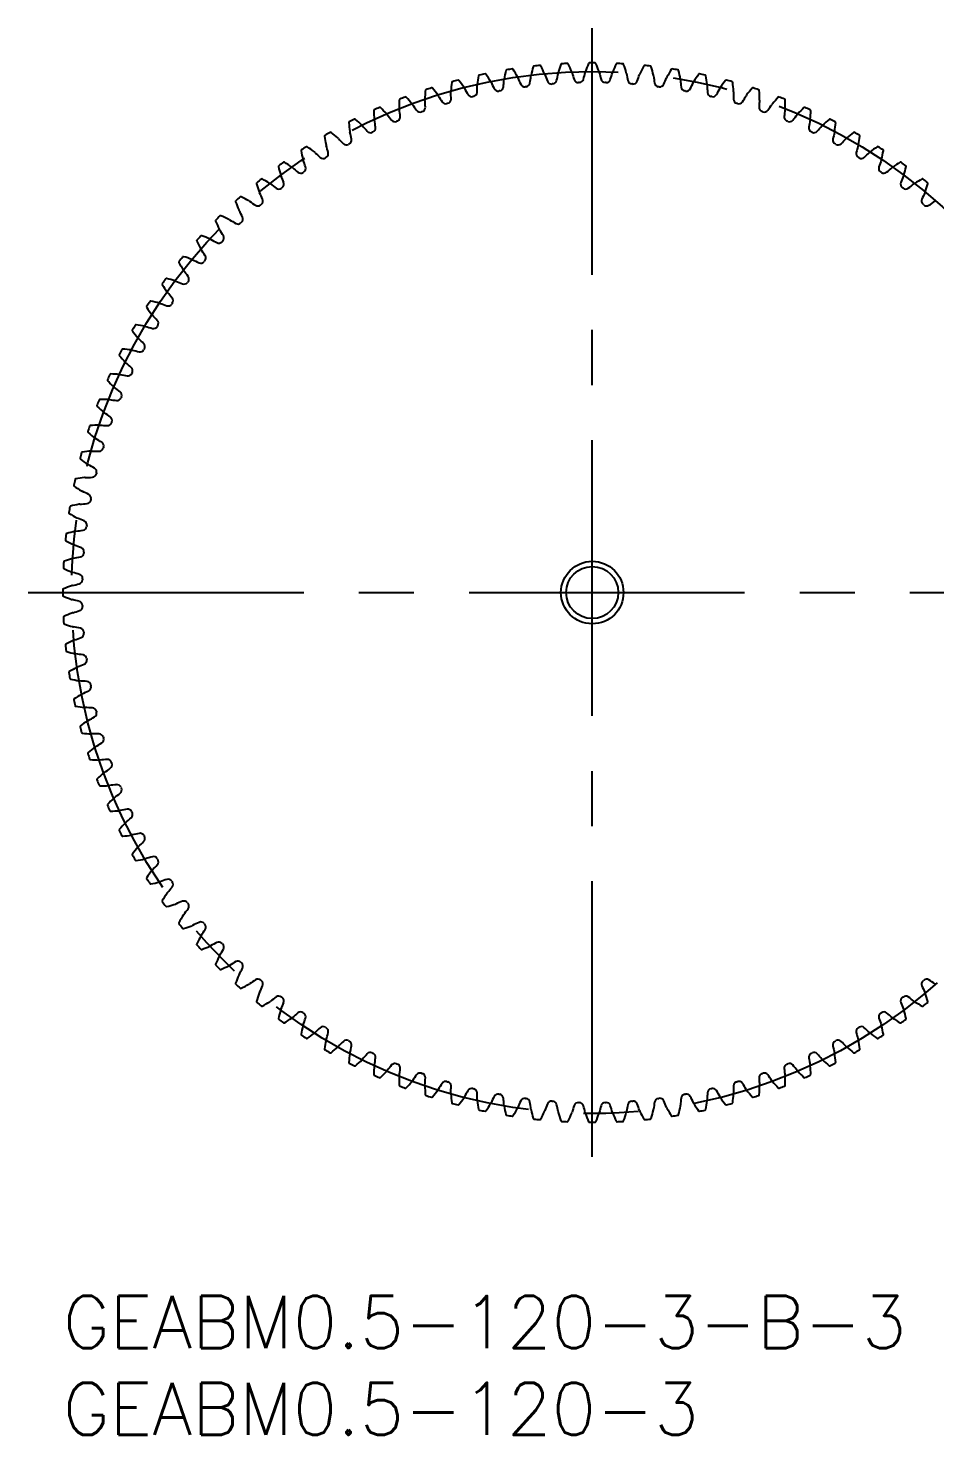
# Model space of a CAD drawing. Extents: x -2 to 91, y -8 to 73.
# Drawn here: x -2 to 50.2, y -8 to 73 of the extents above; entities that cross this region are included whole.
import ezdxf

# ---------------------------------------------------------------- set-up
doc = ezdxf.new("R2010")
doc.units = 0
doc.header["$LTSCALE"] = 0.5
doc.linetypes.add('CENTER', pattern=[50.8, 31.75, -6.35, 6.35, -6.35])
for name, color, linetype in [('MSM_CENTER', 1, 'CENTER'), ('MSM_CONTINUOUS', 7, 'CONTINUOUS'), ('MSM_PART_NUMBER', 7, 'CONTINUOUS')]:
    doc.layers.add(name, color=color, linetype=linetype)
doc.styles.get("Standard").update_dxf_attribs({"font": 'txt.shx', "height": 2, "bigfont": 'bigfont.shx'})

# ---------------------------------------------------------------- blocks, each defined once
blk = doc.blocks.new('*U3')
at = {"layer": 'MSM_PART_NUMBER'}
blk.add_text('GEABM0.5-120-3', height=3, dxfattribs=at).set_placement((0, -8))
blk = doc.blocks.new('*U4')
at = {"layer": 'MSM_PART_NUMBER'}
blk.add_text('GEABM0.5-120-3-B-3', height=3, dxfattribs=at).set_placement((0, -3))

msp = doc.modelspace()

# ---------------------------------------------------------------- linework, layer by layer
at = {"layer": 'MSM_CENTER'}
for p, q in [((30.5, 8), (30.5, 73)), ((-2, 40.5), (63, 40.5))]:
    msp.add_line(p, q, dxfattribs=at)
msp.add_circle((30.5, 40.5), 30, dxfattribs=at)
at = {"layer": 'MSM_CONTINUOUS'}
for radius in [1.8, 1.5]:
    msp.add_circle((30.5, 40.5), radius, dxfattribs=at)
for centre, radius, start, end in [((35.26, 68.287), 10, 166.86532, 169.75), ((25.57, 70.548), 0.05, 99.31704, 166.86532), ((30.5, 40.5), 30.5, 98.68296, 99.31704), ((25.903, 70.601), 0.05, 31.13468, 98.68295), ((17.386, 65.456), 10, 28.25, 31.13468), ((36.708, 68), 10, 163.86532, 166.75), ((27.15, 70.765), 0.05, 96.31704, 163.86532), ((30.5, 40.5), 30.5, 95.68296, 96.31704), ((27.485, 70.8), 0.05, 28.13468, 95.68297), ((18.71, 66.108), 10, 25.25, 28.13468), ((38.138, 67.637), 10, 160.86532, 163.75), ((28.738, 70.899), 0.05, 93.31704, 160.86532), ((30.5, 40.5), 30.5, 92.68296, 93.31704), ((29.075, 70.917), 0.05, 25.13468, 92.68297), ((20.067, 66.69), 10, 22.25, 25.13468), ((28.937, 70.319), 0.416, 15.65589, 22.25036), ((30.5, 70.36), 0.416, 160.74964, 167.34411), ((39.548, 67.201), 10, 157.86532, 160.75), ((30.332, 70.95), 0.05, 90.31704, 157.86532), ((30.5, 40.5), 30.5, 89.68296, 90.31704), ((30.668, 70.95), 0.05, 22.13468, 89.68297), ((21.452, 67.201), 10, 19.25, 22.13468), ((30.5, 70.36), 0.416, 12.65589, 19.25036), ((32.063, 70.319), 0.416, 157.74964, 164.34411), ((40.933, 66.69), 10, 154.86532, 157.75), ((31.925, 70.917), 0.05, 87.31704, 154.86532), ((30.5, 40.5), 30.5, 86.68296, 87.31704), ((32.262, 70.899), 0.05, 19.13468, 86.68296), ((22.862, 67.637), 10, 16.25, 19.13468), ((42.29, 66.108), 10, 151.86532, 154.75), ((33.515, 70.8), 0.05, 84.31704, 151.86532), ((30.5, 40.5), 30.5, 83.68296, 84.31704), ((33.85, 70.765), 0.05, 16.13468, 83.68296), ((24.292, 68), 10, 13.25, 16.13468), ((43.614, 65.456), 10, 148.86532, 151.75), ((35.097, 70.601), 0.05, 81.31704, 148.86532), ((30.5, 40.5), 30.5, 80.68296, 81.31704), ((35.43, 70.548), 0.05, 13.13468, 80.68296), ((25.74, 68.287), 10, 10.25, 13.13468), ((32.329, 68.633), 10, 172.86532, 175.75), ((22.456, 69.868), 0.05, 105.31704, 172.86532), ((30.5, 40.5), 30.5, 104.68296, 105.31704), ((22.782, 69.956), 0.05, 37.13468, 104.68295), ((14.85, 63.949), 10, 34.25, 37.13468), ((14.646, 69.818), 9.231, 356.77661, 359.34446), ((24.292, 69.708), 0.416, 172.74964, 179.34411), ((33.799, 68.498), 10, 169.86532, 172.75), ((24.004, 70.249), 0.05, 102.31704, 169.86532), ((30.5, 40.5), 30.5, 101.68296, 102.31704), ((24.334, 70.319), 0.05, 34.13468, 101.68295), ((16.098, 64.736), 10, 31.25, 34.13468), ((24.292, 69.708), 0.416, 24.65589, 31.25036), ((33.059, 73.732), 9.231, 204.65554, 207.22339), ((16.202, 70.608), 9.231, 353.77661, 356.34446), ((25.829, 69.993), 0.416, 169.74964, 176.34411), ((25.829, 69.993), 0.416, 21.65589, 28.25036), ((34.795, 73.553), 9.231, 201.65554, 204.22339), ((26.605, 69.868), 0.25, 204.22339, 277.55567), ((26.662, 69.875), 0.25, 277.44433, 350.77661), ((17.797, 71.315), 9.231, 350.77661, 353.34446), ((27.379, 70.197), 0.416, 166.74964, 173.34411), ((27.379, 70.197), 0.416, 18.65589, 25.25036), ((36.519, 73.282), 9.231, 198.65554, 201.22339), ((28.147, 70.031), 0.25, 201.2234, 274.55567), ((30.5, 40.5), 29.375, 94.44433, 94.55567), ((28.204, 70.036), 0.25, 274.44433, 347.77661), ((19.427, 71.937), 9.231, 347.77661, 350.34446), ((28.937, 70.319), 0.416, 163.74964, 170.34411), ((38.226, 72.923), 9.231, 195.65554, 198.22339), ((29.696, 70.114), 0.25, 198.2234, 271.55567), ((30.5, 40.5), 29.375, 91.44433, 91.55567), ((29.753, 70.116), 0.25, 271.44433, 344.77661), ((21.088, 72.474), 9.231, 344.77661, 347.34446), ((39.912, 72.474), 9.231, 192.65554, 195.22339), ((31.247, 70.116), 0.25, 195.22339, 268.55567), ((30.5, 40.5), 29.375, 88.44433, 88.55567), ((31.304, 70.114), 0.25, 268.44428, 341.77661), ((22.774, 72.923), 9.231, 341.77661, 344.34446), ((32.063, 70.319), 0.416, 9.65589, 16.25036), ((41.573, 71.937), 9.231, 189.65554, 192.22339), ((32.796, 70.036), 0.25, 192.22339, 265.55567), ((30.5, 40.5), 29.375, 85.44433, 85.55567), ((32.853, 70.031), 0.25, 265.44428, 338.77661), ((24.481, 73.282), 9.231, 338.77661, 341.34446), ((33.621, 70.197), 0.416, 154.74964, 161.34411), ((33.621, 70.197), 0.416, 6.65589, 13.25036), ((43.203, 71.315), 9.231, 186.65554, 189.22339), ((34.338, 69.875), 0.25, 189.22339, 262.55567), ((34.395, 69.868), 0.25, 262.44428, 335.77661), ((26.205, 73.553), 9.231, 335.77661, 338.34446), ((35.171, 69.993), 0.416, 151.74964, 158.34411), ((35.171, 69.993), 0.416, 3.65589, 10.25036), ((44.798, 70.608), 9.231, 183.65554, 186.22339), ((27.941, 73.732), 9.231, 332.77661, 335.34446), ((36.708, 69.708), 0.416, 148.74964, 155.34411), ((44.902, 64.736), 10, 145.86532, 148.75), ((36.666, 70.319), 0.05, 78.31758, 145.86532), ((30.5, 40.5), 30.5, 77.68296, 78.31704), ((36.996, 70.249), 0.05, 10.13468, 77.68296), ((27.201, 68.498), 10, 7.25, 10.13468), ((36.708, 69.708), 0.416, 0.65589, 7.25036), ((46.354, 69.818), 9.231, 180.65554, 183.22339), ((46.15, 63.949), 10, 142.86532, 145.75), ((38.218, 69.956), 0.05, 75.31758, 142.86532), ((30.5, 40.5), 30.5, 74.68296, 75.31704), ((38.544, 69.868), 0.05, 7.13468, 74.68296), ((28.671, 68.633), 10, 4.25, 7.13468), ((29.379, 68.67), 10, 178.86532, 181.75), ((19.431, 68.867), 0.05, 111.31704, 178.86532), ((30.5, 40.5), 30.5, 110.68296, 111.31704), ((19.745, 68.987), 0.05, 43.13468, 110.68296), ((12.484, 62.185), 10, 40.25, 43.13468), ((30.854, 68.69), 10, 175.86532, 178.75), ((21.273, 68.899), 0.416, 178.74964, 185.34411), ((11.668, 68), 9.231, 2.77661, 5.34446), ((20.93, 69.407), 0.05, 108.31758, 175.86532), ((30.5, 40.5), 30.5, 107.68296, 108.31704), ((21.251, 69.511), 0.05, 40.13468, 107.68297), ((13.644, 63.098), 10, 37.25, 40.13468), ((21.273, 68.899), 0.416, 30.65589, 37.25036), ((29.571, 73.817), 9.231, 210.65554, 213.22339), ((22.114, 68.913), 0.25, 286.44433, 359.77661), ((22.772, 69.343), 0.416, 175.74964, 182.34411), ((13.133, 68.948), 9.231, 359.77661, 2.34446), ((22.772, 69.343), 0.416, 27.65589, 34.25036), ((31.316, 73.82), 9.231, 207.65554, 210.22339), ((23.556, 69.3), 0.25, 210.22339, 283.55567), ((30.5, 40.5), 29.375, 103.44433, 103.55567), ((23.612, 69.313), 0.25, 283.44433, 356.77661), ((25.073, 69.624), 0.25, 207.22339, 280.55567), ((30.5, 40.5), 29.375, 100.44433, 100.55567), ((25.13, 69.634), 0.25, 280.44433, 353.77661), ((30.5, 40.5), 29.375, 97.44433, 97.55567), ((30.5, 40.5), 29.375, 82.44433, 82.55567), ((35.87, 69.634), 0.25, 186.22339, 259.55567), ((30.5, 40.5), 29.375, 79.44433, 79.55567), ((35.927, 69.624), 0.25, 259.44428, 332.77661), ((37.388, 69.313), 0.25, 183.22339, 256.55556), ((30.5, 40.5), 29.375, 76.44433, 76.55567), ((37.444, 69.3), 0.25, 256.44428, 329.77661), ((29.684, 73.82), 9.231, 329.77661, 332.34446), ((38.228, 69.343), 0.416, 145.74964, 152.34411), ((47.867, 68.948), 9.231, 177.65554, 180.22339), ((38.886, 68.913), 0.25, 180.22339, 253.55556), ((38.228, 69.343), 0.416, 357.65589, 4.25036), ((31.429, 73.817), 9.231, 326.77661, 329.34446), ((39.727, 68.899), 0.416, 142.74964, 149.34411), ((47.356, 63.098), 10, 139.86532, 142.75), ((39.749, 69.511), 0.05, 72.31758, 139.86532), ((30.5, 40.5), 30.5, 71.68296, 72.31704), ((40.07, 69.407), 0.05, 4.13468, 71.68296), ((49.332, 68), 9.231, 174.65554, 177.22339), ((30.146, 68.69), 10, 1.25, 4.13468), ((39.727, 68.899), 0.416, 354.65589, 1.25036), ((48.516, 62.185), 10, 136.86532, 139.75), ((41.255, 68.987), 0.05, 69.31758, 136.86532), ((30.5, 40.5), 30.5, 68.68296, 69.31704), ((41.569, 68.867), 0.05, 1.13468, 68.68296), ((31.621, 68.67), 10, 358.25, 1.13468), ((17.961, 68.249), 0.05, 114.31704, 181.86532), ((27.906, 68.572), 10, 181.86532, 184.75), ((30.5, 40.5), 30.5, 113.68296, 114.31704), ((18.269, 68.386), 0.05, 46.13468, 113.68296), ((11.374, 61.212), 10, 43.25, 46.13468), ((18.355, 67.779), 0.416, 36.65589, 43.25036), ((19.799, 68.377), 0.416, 181.74964, 188.34411), ((10.254, 66.977), 9.231, 5.77661, 8.34446), ((19.799, 68.377), 0.416, 33.65589, 40.25036), ((27.829, 73.723), 9.231, 213.65554, 216.22339), ((20.584, 68.416), 0.25, 216.22339, 289.55567), ((30.5, 40.5), 29.375, 109.44433, 109.55567), ((20.638, 68.435), 0.25, 289.44433, 2.77661), ((22.058, 68.897), 0.25, 213.22339, 286.55567), ((30.5, 40.5), 29.375, 106.44433, 106.55567), ((30.5, 40.5), 29.375, 73.44433, 73.55567), ((38.942, 68.897), 0.25, 253.44428, 326.77661), ((40.362, 68.435), 0.25, 177.22339, 250.55567), ((30.5, 40.5), 29.375, 70.44433, 70.55567), ((40.416, 68.416), 0.25, 250.44428, 323.77661), ((33.171, 73.723), 9.231, 323.77661, 326.34446), ((41.201, 68.377), 0.416, 139.74964, 146.34411), ((50.746, 66.977), 9.231, 171.65554, 174.22339), ((41.201, 68.377), 0.416, 351.65589, 358.25036), ((42.645, 67.779), 0.416, 136.74964, 143.34411), ((49.626, 61.212), 10, 133.86532, 136.75), ((42.731, 68.386), 0.05, 66.31758, 133.86532), ((30.5, 40.5), 30.5, 65.68296, 66.31704), ((43.039, 68.249), 0.05, 358.13468, 65.68296), ((33.094, 68.572), 10, 355.25, 358.13468), ((16.526, 67.554), 0.05, 117.31704, 184.86532), ((26.44, 68.398), 10, 184.86532, 187.75), ((30.5, 40.5), 30.5, 116.68296, 117.31704), ((16.826, 67.707), 0.05, 49.13468, 116.68296), ((10.316, 60.183), 10, 46.25, 49.13468), ((16.944, 67.106), 0.416, 39.65589, 46.25036), ((24.371, 73.262), 9.231, 219.65554, 222.22339), ((17.772, 67.251), 0.25, 295.44433, 8.77661), ((18.355, 67.779), 0.416, 184.74964, 191.34411), ((8.896, 65.881), 9.231, 8.77661, 11.34446), ((26.094, 73.538), 9.231, 216.65554, 219.22339), ((19.136, 67.859), 0.25, 219.22339, 292.55567), ((30.5, 40.5), 29.375, 112.44433, 112.55567), ((19.19, 67.881), 0.25, 292.44433, 5.77661), ((41.81, 67.881), 0.25, 174.22339, 247.55567), ((30.5, 40.5), 29.375, 67.44433, 67.55567), ((41.864, 67.859), 0.25, 247.44428, 320.77661), ((34.906, 73.538), 9.231, 320.77661, 323.34446), ((43.228, 67.251), 0.25, 171.22339, 244.55567), ((52.104, 65.881), 9.231, 168.65554, 171.22339), ((42.645, 67.779), 0.416, 348.65589, 355.25036), ((36.629, 73.262), 9.231, 317.77661, 320.34446), ((44.056, 67.106), 0.416, 133.74964, 140.34411), ((50.684, 60.183), 10, 130.86532, 133.75), ((44.174, 67.707), 0.05, 63.31758, 130.86532), ((30.5, 40.5), 30.5, 62.68296, 63.31704), ((34.56, 68.398), 10, 352.25, 355.13468), ((44.474, 67.554), 0.05, 355.13468, 62.68296), ((15.129, 66.786), 0.05, 120.31704, 187.86532), ((24.986, 68.147), 10, 187.86532, 190.75), ((30.5, 40.5), 30.5, 119.68296, 120.31704), ((15.421, 66.954), 0.05, 52.13468, 119.68296), ((9.314, 59.099), 10, 49.25, 52.13468), ((15.57, 66.36), 0.416, 42.65589, 49.25036), ((22.664, 72.896), 9.231, 222.65554, 225.22339), ((16.389, 66.549), 0.25, 298.44433, 11.77661), ((16.944, 67.106), 0.416, 187.74964, 194.34411), ((7.598, 64.716), 9.231, 11.77661, 14.34446), ((17.72, 67.227), 0.25, 222.22339, 295.55567), ((30.5, 40.5), 29.375, 115.44433, 115.55567), ((30.5, 40.5), 29.375, 64.44433, 64.55567), ((43.28, 67.227), 0.25, 244.44428, 317.77661), ((44.611, 66.549), 0.25, 168.22339, 241.55556), ((53.402, 64.716), 9.231, 165.65554, 168.22339), ((44.056, 67.106), 0.416, 345.65589, 352.25036), ((38.336, 72.896), 9.231, 314.77661, 317.34446), ((45.43, 66.36), 0.416, 130.74964, 137.34411), ((51.686, 59.099), 10, 127.86532, 130.75), ((45.579, 66.954), 0.05, 60.31758, 127.86532), ((30.5, 40.5), 30.5, 59.68296, 60.31704), ((36.014, 68.147), 10, 349.25, 352.13468), ((45.871, 66.786), 0.05, 352.13468, 59.68296), ((13.775, 65.945), 0.05, 123.31758, 190.86532), ((23.546, 67.821), 10, 190.86532, 193.75), ((30.5, 40.5), 30.5, 122.68296, 123.31704), ((14.057, 66.129), 0.05, 55.13468, 122.68296), ((8.369, 57.965), 10, 52.25, 55.13468), ((14.237, 65.543), 0.416, 45.65589, 52.25036), ((20.98, 72.442), 9.231, 225.65554, 228.22339), ((15.57, 66.36), 0.416, 190.74964, 197.34411), ((6.362, 63.484), 9.231, 14.77661, 17.34446), ((15.046, 65.774), 0.25, 301.44433, 14.77661), ((16.339, 66.521), 0.25, 225.22339, 298.55567), ((30.5, 40.5), 29.375, 118.44433, 118.55567), ((30.5, 40.5), 29.375, 61.44433, 61.55567), ((44.661, 66.521), 0.25, 241.44428, 314.77661), ((45.954, 65.774), 0.25, 165.22339, 238.55556), ((54.638, 63.484), 9.231, 162.65554, 165.22339), ((45.43, 66.36), 0.416, 342.65589, 349.25036), ((40.02, 72.442), 9.231, 311.77661, 314.34446), ((46.763, 65.543), 0.416, 127.74964, 134.34411), ((52.631, 57.965), 10, 124.86532, 127.75), ((46.943, 66.129), 0.05, 57.31758, 124.86532), ((30.5, 40.5), 30.5, 56.68296, 57.31704), ((37.454, 67.821), 10, 346.25, 349.13468), ((47.225, 65.945), 0.05, 349.13468, 56.68296), ((12.466, 65.035), 0.05, 126.31758, 193.86532), ((22.126, 67.42), 10, 193.86532, 196.75), ((30.5, 40.5), 30.5, 125.68296, 126.31704), ((12.739, 65.233), 0.05, 58.13468, 125.68296), ((7.486, 56.783), 10, 55.25, 58.13468), ((12.949, 64.657), 0.416, 48.65589, 55.25036), ((19.321, 71.9), 9.231, 228.65554, 231.22339), ((14.237, 65.543), 0.416, 193.74964, 200.34411), ((5.192, 62.189), 9.231, 17.77661, 20.34446), ((13.744, 64.931), 0.25, 304.44433, 17.77661), ((14.996, 65.744), 0.25, 228.22339, 301.55567), ((30.5, 40.5), 29.375, 121.44433, 121.55567), ((30.5, 40.5), 29.375, 58.44433, 58.55567), ((46.004, 65.744), 0.25, 238.44428, 311.77661), ((47.256, 64.931), 0.25, 162.22339, 235.55567), ((55.808, 62.189), 9.231, 159.65554, 162.22339), ((46.763, 65.543), 0.416, 339.65589, 346.25036), ((41.679, 71.9), 9.231, 308.77661, 311.34446), ((48.051, 64.657), 0.416, 124.74964, 131.34411), ((53.514, 56.783), 10, 121.86532, 124.75), ((48.261, 65.233), 0.05, 54.31758, 121.86532), ((30.5, 40.5), 30.5, 53.68296, 54.31704), ((38.874, 67.42), 10, 343.25, 346.13468), ((48.534, 65.035), 0.05, 346.13468, 53.68296), ((11.207, 64.058), 0.05, 129.31704, 196.86532), ((20.729, 66.944), 10, 196.86532, 199.75), ((30.5, 40.5), 30.5, 128.68296, 129.31704), ((11.468, 64.27), 0.05, 61.13468, 128.68296), ((6.665, 55.556), 10, 58.25, 61.13468), ((11.708, 63.706), 0.416, 51.65589, 58.25036), ((17.693, 71.272), 9.231, 231.65554, 234.22339), ((12.949, 64.657), 0.416, 196.74964, 203.34411), ((4.092, 60.835), 9.231, 20.77661, 23.34446), ((12.488, 64.021), 0.25, 307.44433, 20.77661), ((13.697, 64.898), 0.25, 231.22339, 304.55567), ((30.5, 40.5), 29.375, 124.44433, 124.55567), ((30.5, 40.5), 29.375, 55.44433, 55.55567), ((47.303, 64.898), 0.25, 235.44428, 308.77661), ((48.512, 64.021), 0.25, 159.22339, 232.55556), ((56.908, 60.835), 9.231, 156.65554, 159.22339), ((48.051, 64.657), 0.416, 336.65589, 343.25036), ((43.307, 71.272), 9.231, 305.77661, 308.34446), ((49.292, 63.706), 0.416, 121.74964, 128.34411), ((54.335, 55.556), 10, 118.86532, 121.75), ((49.532, 64.27), 0.05, 51.31758, 118.86532), ((30.5, 40.5), 30.5, 50.68296, 51.31704), ((40.271, 66.944), 10, 340.25, 343.13468), ((49.793, 64.058), 0.05, 343.13468, 50.68296), ((30.5, 40.5), 30.5, 131.68296, 132.31704), ((10.25, 63.241), 0.05, 64.13468, 131.68296), ((5.91, 54.288), 10, 61.25, 64.13468), ((11.708, 63.706), 0.416, 199.74964, 206.34411), ((3.063, 59.425), 9.231, 23.77661, 26.34446), ((12.443, 63.986), 0.25, 234.22339, 307.55567), ((30.5, 40.5), 29.375, 127.44433, 127.55567), ((30.5, 40.5), 29.375, 52.44433, 52.55567), ((48.557, 63.986), 0.25, 232.44428, 305.77661), ((57.937, 59.425), 9.231, 153.65554, 156.22339), ((49.292, 63.706), 0.416, 333.65589, 340.25036), ((10, 63.016), 0.05, 132.31704, 199.86532), ((19.358, 66.397), 10, 199.86532, 202.75), ((10.52, 62.691), 0.416, 202.74964, 209.34411), ((2.111, 57.963), 9.231, 26.77661, 29.34446), ((10.52, 62.691), 0.416, 54.65589, 61.25036), ((16.1, 70.559), 9.231, 234.65554, 237.22339), ((11.238, 63.008), 0.25, 237.22339, 310.55567), ((30.5, 40.5), 29.375, 130.44433, 130.55567), ((11.282, 63.046), 0.25, 310.44433, 23.77661), ((49.718, 63.046), 0.25, 156.22339, 229.55567), ((30.5, 40.5), 29.375, 49.44433, 49.55567), ((49.762, 63.008), 0.25, 229.44428, 302.77661), ((44.9, 70.559), 9.231, 302.77661, 305.34446), ((8.85, 61.912), 0.05, 135.31649, 202.86532), ((18.018, 65.778), 10, 202.86532, 205.75), ((30.5, 40.5), 30.5, 134.68296, 135.31704), ((9.088, 62.15), 0.05, 67.13468, 134.68296), ((5.222, 52.982), 10, 64.25, 67.13468), ((9.386, 61.614), 0.416, 57.65589, 64.25036), ((14.547, 69.764), 9.231, 237.65554, 240.22339), ((10.087, 61.969), 0.25, 240.22339, 313.55567), ((30.5, 40.5), 29.375, 133.44433, 133.55567), ((10.128, 62.009), 0.25, 313.44433, 26.77661), ((7.759, 60.75), 0.05, 138.31649, 205.86532), ((30.5, 40.5), 30.5, 137.68296, 138.31704), ((7.984, 61), 0.05, 70.13468, 137.68296), ((4.603, 51.642), 10, 67.25, 70.13468), ((8.309, 60.48), 0.416, 60.65589, 67.25036), ((13.037, 68.889), 9.231, 240.65554, 243.22339), ((9.386, 61.614), 0.416, 205.74964, 212.34411), ((1.236, 56.453), 9.231, 29.77661, 32.34446), ((9.031, 60.913), 0.25, 316.44433, 29.77661), ((16.712, 65.09), 10, 205.86532, 208.75), ((8.309, 60.48), 0.416, 208.74964, 215.34411), ((0.441, 54.9), 9.231, 32.77661, 35.34446), ((8.991, 60.872), 0.25, 243.22339, 316.55567), ((30.5, 40.5), 29.375, 136.44433, 136.55567), ((6.73, 59.532), 0.05, 141.31704, 208.86532), ((15.444, 64.335), 10, 208.86532, 211.75), ((30.5, 40.5), 30.5, 140.68296, 141.31704), ((6.942, 59.793), 0.05, 73.13468, 140.68296), ((4.056, 50.271), 10, 70.25, 73.13468), ((7.294, 59.292), 0.416, 63.65589, 70.25036), ((11.575, 67.937), 9.231, 243.65554, 246.22339), ((7.954, 59.718), 0.25, 246.22339, 319.55567), ((30.5, 40.5), 29.375, 139.44433, 139.55567), ((7.992, 59.762), 0.25, 319.44433, 32.77661), ((30.5, 40.5), 30.5, 143.68296, 144.31704), ((5.965, 58.534), 0.05, 76.13468, 143.68296), ((3.58, 48.874), 10, 73.25, 76.13468), ((6.343, 58.051), 0.416, 66.65589, 73.25036), ((10.165, 66.908), 9.231, 246.65554, 249.22339), ((6.979, 58.512), 0.25, 249.22339, 322.55567), ((7.294, 59.292), 0.416, 211.74964, 218.34411), ((-0.272, 53.307), 9.231, 35.77661, 38.34446), ((30.5, 40.5), 29.375, 142.44433, 142.55567), ((7.014, 58.557), 0.25, 322.44433, 35.77661), ((5.767, 58.261), 0.05, 144.31704, 211.86532), ((14.217, 63.514), 10, 211.86532, 214.75), ((6.343, 58.051), 0.416, 214.74964, 221.34411), ((-0.9, 51.679), 9.231, 38.77661, 41.34446), ((4.871, 56.943), 0.05, 147.31758, 214.86532), ((30.5, 40.5), 30.5, 146.68296, 147.31704), ((13.035, 62.631), 10, 214.86532, 217.75), ((5.055, 57.225), 0.05, 79.13468, 146.68296), ((3.179, 47.454), 10, 76.25, 79.13468), ((5.457, 56.763), 0.416, 69.65589, 76.25036), ((8.811, 65.808), 9.231, 249.65554, 252.22339), ((6.069, 57.256), 0.25, 252.22339, 325.55567), ((30.5, 40.5), 29.375, 145.44433, 145.55567), ((6.102, 57.303), 0.25, 325.44433, 38.77661), ((30.5, 40.5), 30.5, 149.68296, 150.31704), ((4.214, 55.871), 0.05, 82.13468, 149.68296), ((2.853, 46.014), 10, 79.25, 82.13468), ((5.457, 56.763), 0.416, 217.74964, 224.34411), ((-1.442, 50.02), 9.231, 41.77661, 44.34446), ((5.256, 56.004), 0.25, 328.44433, 41.77661), ((4.046, 55.579), 0.05, 150.31758, 217.86532), ((11.901, 61.686), 10, 217.86532, 220.75), ((4.64, 55.43), 0.416, 220.74964, 227.34411), ((-1.896, 48.336), 9.231, 44.77661, 47.34446), ((4.64, 55.43), 0.416, 72.65589, 79.25036), ((7.516, 64.638), 9.231, 252.65554, 255.22339), ((5.226, 55.954), 0.25, 255.22339, 328.55567), ((30.5, 40.5), 29.375, 148.44433, 148.55567), ((30.5, 40.5), 30.5, 152.68296, 153.31704), ((3.446, 54.474), 0.05, 85.13468, 152.68296), ((2.602, 44.56), 10, 82.25, 85.13468), ((3.894, 54.056), 0.416, 75.65589, 82.25036), ((6.284, 63.402), 9.231, 255.65554, 258.22339), ((4.451, 54.611), 0.25, 258.22339, 331.55567), ((4.479, 54.661), 0.25, 331.44433, 44.77661), ((30.5, 40.5), 29.375, 151.44433, 151.55567), ((3.293, 54.174), 0.05, 153.31758, 220.86532), ((10.817, 60.684), 10, 220.86532, 223.75), ((3.894, 54.056), 0.416, 223.74964, 230.34411), ((-2.262, 46.629), 9.231, 47.77661, 50.34446), ((3.773, 53.28), 0.25, 334.44433, 47.77661), ((2.614, 52.731), 0.05, 156.31704, 223.86532), ((30.5, 40.5), 30.5, 155.68296, 156.31704), ((9.788, 59.626), 10, 223.86532, 226.75), ((2.751, 53.039), 0.05, 88.13468, 155.68296), ((2.428, 43.094), 10, 85.25, 88.13468), ((3.221, 52.645), 0.416, 78.65589, 85.25036), ((5.119, 62.104), 9.231, 258.65554, 261.22339), ((3.749, 53.228), 0.25, 261.22339, 334.55567), ((30.5, 40.5), 29.375, 154.44433, 154.55567), ((3.221, 52.645), 0.416, 226.74964, 233.34411), ((-2.538, 44.906), 9.231, 50.77661, 53.34446), ((3.141, 51.864), 0.25, 337.44433, 50.77661), ((2.013, 51.255), 0.05, 159.31758, 226.86532), ((30.5, 40.5), 30.5, 158.68296, 159.31704), ((8.815, 58.516), 10, 226.86532, 229.75), ((2.133, 51.569), 0.05, 91.13468, 158.68296), ((2.33, 41.621), 10, 88.25, 91.13468), ((2.623, 51.201), 0.416, 81.65589, 88.25036), ((4.023, 60.746), 9.231, 261.65554, 264.22339), ((3.119, 51.81), 0.25, 264.22339, 337.55567), ((30.5, 40.5), 29.375, 157.44433, 157.55567), ((2.623, 51.201), 0.416, 229.74964, 236.34411), ((-2.723, 43.171), 9.231, 53.77661, 56.34446), ((2.565, 50.362), 0.25, 267.22339, 340.55567), ((2.584, 50.416), 0.25, 340.44433, 53.77661), ((30.5, 40.5), 29.375, 160.44433, 160.55567), ((1.489, 49.749), 0.05, 162.31704, 229.86532), ((30.5, 40.5), 30.5, 161.68296, 162.31704), ((7.902, 57.356), 10, 229.86532, 232.75), ((1.593, 50.07), 0.05, 94.13468, 161.68296), ((2.31, 40.146), 10, 91.25, 94.13468), ((2.101, 49.727), 0.416, 84.65589, 91.25036), ((3, 59.332), 9.231, 264.65554, 267.22339), ((2.367, 38.671), 10, 94.25, 97.13468), ((1.657, 48.228), 0.416, 87.65589, 94.25036), ((2.052, 57.867), 9.231, 267.65554, 270.22339), ((2.101, 49.727), 0.416, 232.74964, 239.34411), ((-2.817, 41.429), 9.231, 56.77661, 59.34446), ((2.087, 48.886), 0.25, 270.22339, 343.55567), ((2.103, 48.942), 0.25, 343.44433, 56.77661), ((30.5, 40.5), 29.375, 163.44433, 163.55567), ((1.044, 48.218), 0.05, 165.31758, 232.86532), ((30.5, 40.5), 30.5, 164.68296, 165.31704), ((7.051, 56.15), 10, 232.86532, 235.75), ((1.132, 48.544), 0.05, 97.13468, 164.68296), ((1.657, 48.228), 0.416, 235.74964, 242.34411), ((-2.82, 39.684), 9.231, 59.77661, 62.34446), ((30.5, 40.5), 30.5, 167.68296, 168.31704), ((0.751, 46.996), 0.05, 100.13468, 167.68296), ((2.502, 37.201), 10, 97.25, 100.13468), ((1.292, 46.708), 0.416, 90.65589, 97.25036), ((1.182, 56.354), 9.231, 270.65554, 273.22339), ((1.687, 47.388), 0.25, 273.22339, 346.55567), ((1.7, 47.444), 0.25, 346.44433, 59.77661), ((30.5, 40.5), 29.375, 166.44433, 166.55567), ((0.681, 46.666), 0.05, 168.31704, 235.86532), ((6.264, 54.902), 10, 235.86532, 238.75), ((1.292, 46.708), 0.416, 238.74964, 245.34411), ((-2.732, 37.941), 9.231, 62.77661, 65.34446), ((30.5, 40.5), 30.5, 170.68296, 171.31704), ((0.452, 45.43), 0.05, 103.13468, 170.68296), ((2.713, 35.74), 10, 100.25, 103.13468), ((1.007, 45.171), 0.416, 93.65589, 100.25036), ((0.392, 54.798), 9.231, 273.65554, 276.22339), ((1.366, 45.87), 0.25, 276.22339, 349.55567), ((1.376, 45.927), 0.25, 349.44433, 62.77661), ((30.5, 40.5), 29.375, 169.44433, 169.55567), ((0.399, 45.097), 0.05, 171.31704, 238.86532), ((5.544, 53.614), 10, 238.86532, 241.75), ((1.007, 45.171), 0.416, 241.74964, 248.34411), ((-2.553, 36.205), 9.231, 65.77661, 68.34446), ((1.132, 44.395), 0.25, 352.44433, 65.77661), ((30.5, 40.5), 30.5, 173.68296, 174.31704), ((0.235, 43.85), 0.05, 106.13468, 173.68296), ((3, 34.292), 10, 103.25, 106.13468), ((0.803, 43.621), 0.416, 96.65589, 103.25036), ((-0.315, 53.203), 9.231, 276.65554, 279.22339), ((1.125, 44.338), 0.25, 279.22339, 352.55567), ((30.5, 40.5), 29.375, 172.44433, 172.55567), ((0.2, 43.515), 0.05, 174.31704, 241.86532), ((4.892, 52.29), 10, 241.86532, 244.75), ((0.803, 43.621), 0.416, 244.74964, 251.34411), ((-2.282, 34.481), 9.231, 68.77661, 71.34446), ((0.969, 42.853), 0.25, 355.44433, 68.77661), ((30.5, 40.5), 30.5, 176.68296, 177.31704), ((0.101, 42.262), 0.05, 109.13468, 176.68296), ((3.363, 32.862), 10, 106.25, 109.13468), ((0.681, 42.063), 0.416, 99.65589, 106.25036), ((-0.937, 51.573), 9.231, 279.65554, 282.22339), ((0.964, 42.796), 0.25, 282.22339, 355.55556), ((30.5, 40.5), 29.375, 175.44433, 175.55567), ((0.083, 41.925), 0.05, 177.31704, 244.86532), ((4.31, 50.933), 10, 244.86532, 247.75), ((0.681, 42.063), 0.416, 247.74964, 254.34411), ((-1.923, 32.774), 9.231, 71.77661, 74.34446), ((0.886, 41.304), 0.25, 358.44433, 71.77661), ((0.05, 40.668), 0.05, 112.13468, 179.68296), ((30.5, 40.5), 30.5, 179.68296, 180.31704), ((3.799, 31.452), 10, 109.25, 112.13468), ((0.64, 40.5), 0.416, 102.65589, 109.25036), ((-1.474, 49.912), 9.231, 282.65554, 285.22339), ((0.884, 41.247), 0.25, 285.22339, 358.55556), ((30.5, 40.5), 29.375, 178.44433, 178.55567), ((0.05, 40.332), 0.05, 180.31758, 247.86532), ((3.799, 49.548), 10, 247.86532, 250.75), ((0.64, 40.5), 0.416, 250.74964, 257.34411), ((-1.474, 31.088), 9.231, 74.77661, 77.34446), ((0.884, 39.753), 0.25, 1.44433, 74.77661), ((0.886, 39.696), 0.25, 288.22339, 1.55556), ((30.5, 40.5), 29.375, 181.44433, 181.55567), ((0.083, 39.075), 0.05, 115.13468, 182.68296), ((30.5, 40.5), 30.5, 182.68296, 183.31704), ((4.31, 30.067), 10, 112.25, 115.13468), ((0.681, 38.937), 0.416, 105.65589, 112.25036), ((-1.923, 48.226), 9.231, 285.65554, 288.22339), ((0.101, 38.738), 0.05, 183.31758, 250.86532), ((3.363, 48.138), 10, 250.86532, 253.75), ((0.681, 38.937), 0.416, 253.74964, 260.34411), ((-0.937, 29.427), 9.231, 77.77661, 80.34446), ((0.964, 38.204), 0.25, 4.44433, 77.77661), ((0.969, 38.147), 0.25, 291.22339, 4.55556), ((30.5, 40.5), 29.375, 184.44433, 184.55567), ((0.2, 37.485), 0.05, 118.13468, 185.68296), ((30.5, 40.5), 30.5, 185.68296, 186.31704), ((4.892, 28.71), 10, 115.25, 118.13468), ((0.803, 37.379), 0.416, 108.65589, 115.25036), ((-2.282, 46.519), 9.231, 288.65554, 291.22339), ((0.235, 37.15), 0.05, 186.31704, 253.86532), ((3, 46.708), 10, 253.86532, 256.75), ((0.803, 37.379), 0.416, 256.74964, 263.34411), ((-0.315, 27.797), 9.231, 80.77661, 83.34446), ((1.125, 36.662), 0.25, 7.44432, 80.77661), ((1.132, 36.605), 0.25, 294.22339, 7.55556), ((30.5, 40.5), 29.375, 187.44433, 187.55567), ((0.399, 35.903), 0.05, 121.13468, 188.68296), ((30.5, 40.5), 30.5, 188.68296, 189.31704), ((5.544, 27.386), 10, 118.25, 121.13468), ((1.007, 35.829), 0.416, 111.65589, 118.25036), ((-2.553, 44.795), 9.231, 291.65554, 294.22339), ((0.452, 35.57), 0.05, 189.31704, 256.86532), ((2.713, 45.26), 10, 256.86532, 259.75), ((1.007, 35.829), 0.416, 259.74964, 266.34411), ((0.392, 26.202), 9.231, 83.77661, 86.34446), ((-2.732, 43.059), 9.231, 294.65554, 297.22339), ((1.366, 35.13), 0.25, 10.44433, 83.77661), ((1.376, 35.073), 0.25, 297.22339, 10.55556), ((30.5, 40.5), 29.375, 190.44433, 190.55567), ((0.681, 34.334), 0.05, 124.13468, 191.68296), ((30.5, 40.5), 30.5, 191.68296, 192.31704), ((6.264, 26.098), 10, 121.25, 124.13468), ((1.292, 34.292), 0.416, 114.65589, 121.25036), ((0.751, 34.004), 0.05, 192.31704, 259.86532), ((2.502, 43.799), 10, 259.86532, 262.75), ((1.292, 34.292), 0.416, 262.74964, 269.34411), ((1.182, 24.646), 9.231, 86.77661, 89.34446), ((-2.82, 41.316), 9.231, 297.65554, 300.22339), ((1.687, 33.612), 0.25, 13.44432, 86.77661), ((1.7, 33.556), 0.25, 300.22339, 13.55567), ((30.5, 40.5), 29.375, 193.44433, 193.55567), ((1.044, 32.782), 0.05, 127.13468, 194.68296), ((30.5, 40.5), 30.5, 194.68296, 195.31704), ((7.051, 24.85), 10, 124.25, 127.13468), ((1.132, 32.456), 0.05, 195.31704, 262.86532), ((2.367, 42.329), 10, 262.86532, 265.75), ((1.657, 32.772), 0.416, 117.65589, 124.25036), ((7.902, 23.644), 10, 127.25, 130.13468), ((1.657, 32.772), 0.416, 265.74964, 272.34411), ((2.052, 23.133), 9.231, 89.77661, 92.34446), ((2.101, 31.273), 0.416, 120.65589, 127.25036), ((-2.817, 39.571), 9.231, 300.65554, 303.22339), ((2.087, 32.114), 0.25, 16.44432, 89.77661), ((2.103, 32.058), 0.25, 303.22339, 16.55567), ((30.5, 40.5), 29.375, 196.44433, 196.55567), ((1.489, 31.251), 0.05, 130.13468, 197.68296), ((30.5, 40.5), 30.5, 197.68296, 198.31704), ((1.593, 30.93), 0.05, 198.31704, 265.86532), ((2.31, 40.854), 10, 265.86532, 268.75), ((2.101, 31.273), 0.416, 268.74964, 275.34411), ((3, 21.668), 9.231, 92.77661, 95.34446), ((2.565, 30.638), 0.25, 19.44431, 92.77661), ((8.815, 22.484), 10, 130.25, 133.13468), ((2.623, 29.799), 0.416, 123.65589, 130.25036), ((-2.723, 37.829), 9.231, 303.65554, 306.22339), ((2.584, 30.584), 0.25, 306.22339, 19.55556), ((30.5, 40.5), 29.375, 199.44433, 199.55567), ((2.013, 29.745), 0.05, 133.13468, 200.68296), ((30.5, 40.5), 30.5, 200.68296, 201.31704), ((2.133, 29.431), 0.05, 201.31704, 268.86532), ((2.33, 39.379), 10, 268.86532, 271.75), ((2.623, 29.799), 0.416, 271.74964, 278.34411), ((4.023, 20.254), 9.231, 95.77661, 98.34446), ((3.119, 29.19), 0.25, 22.44431, 95.77661), ((3.141, 29.136), 0.25, 309.22339, 22.55556), ((30.5, 40.5), 29.375, 202.44433, 202.55567), ((9.788, 21.374), 10, 133.25, 136.13468), ((3.221, 28.355), 0.416, 126.65589, 133.25036), ((-2.538, 36.094), 9.231, 306.65554, 309.22339), ((2.614, 28.269), 0.05, 136.13468, 203.68296), ((30.5, 40.5), 30.5, 203.68296, 204.31704), ((2.751, 27.961), 0.05, 204.31704, 271.86532), ((2.428, 37.906), 10, 271.86532, 274.75), ((3.221, 28.355), 0.416, 274.74964, 281.34411), ((5.119, 18.896), 9.231, 98.77661, 101.34446), ((3.749, 27.772), 0.25, 25.44431, 98.77661), ((3.773, 27.72), 0.25, 312.22339, 25.55556), ((30.5, 40.5), 29.375, 205.44433, 205.55567), ((3.293, 26.826), 0.05, 139.13468, 206.68296), ((30.5, 40.5), 30.5, 206.68296, 207.31704), ((10.817, 20.316), 10, 136.25, 139.13468), ((3.894, 26.944), 0.416, 129.65589, 136.25036), ((-2.262, 34.371), 9.231, 309.65554, 312.22339), ((3.446, 26.526), 0.05, 207.31704, 274.86532), ((2.602, 36.44), 10, 274.86532, 277.75), ((3.894, 26.944), 0.416, 277.74964, 284.34411), ((6.284, 17.598), 9.231, 101.77661, 104.34446), ((-1.896, 32.664), 9.231, 312.65554, 315.22339), ((4.451, 26.389), 0.25, 28.44431, 101.77661), ((4.479, 26.339), 0.25, 315.22339, 28.55567), ((30.5, 40.5), 29.375, 208.44433, 208.55567), ((4.046, 25.421), 0.05, 142.13468, 209.68296), ((30.5, 40.5), 30.5, 209.68296, 210.31704), ((11.901, 19.314), 10, 139.25, 142.13468), ((2.853, 34.986), 10, 277.86532, 280.75), ((4.64, 25.57), 0.416, 132.65589, 139.25036), ((4.64, 25.57), 0.416, 280.74964, 287.34411), ((7.516, 16.362), 9.231, 104.77661, 107.34446), ((5.226, 25.046), 0.25, 31.44431, 104.77661), ((30.5, 40.5), 29.375, 211.44433, 211.55567), ((5.256, 24.996), 0.25, 318.22339, 31.55556), ((4.214, 25.129), 0.05, 210.31704, 277.86532), ((13.035, 18.369), 10, 142.25, 145.13468), ((5.457, 24.237), 0.416, 135.65589, 142.25036), ((-1.442, 30.98), 9.231, 315.65554, 318.22339), ((4.871, 24.057), 0.05, 145.13468, 212.68296), ((30.5, 40.5), 30.5, 212.68296, 213.31704), ((5.055, 23.775), 0.05, 213.31704, 280.86532), ((3.179, 33.546), 10, 280.86532, 283.75), ((5.457, 24.237), 0.416, 283.74964, 290.34411), ((8.811, 15.192), 9.231, 107.77661, 110.34446), ((6.069, 23.744), 0.25, 34.44431, 107.77661), ((-0.9, 29.321), 9.231, 318.65554, 321.22339), ((30.5, 40.5), 29.375, 214.44433, 214.55567), ((6.102, 23.697), 0.25, 321.22339, 34.55556), ((5.767, 22.739), 0.05, 148.13468, 215.68296), ((14.217, 17.486), 10, 145.25, 148.13468), ((30.5, 40.5), 30.5, 215.68296, 216.31704), ((6.343, 22.949), 0.416, 138.65589, 145.25036), ((10.165, 14.092), 9.231, 110.77661, 113.34446), ((6.979, 22.488), 0.25, 37.44431, 110.77661), ((5.965, 22.466), 0.05, 216.31704, 283.86532), ((3.58, 32.126), 10, 283.86532, 286.75), ((6.343, 22.949), 0.416, 286.74964, 293.34411), ((15.444, 16.665), 10, 148.25, 151.13468), ((7.294, 21.708), 0.416, 141.65589, 148.25036), ((-0.272, 27.693), 9.231, 321.65554, 324.22339), ((30.5, 40.5), 29.375, 217.44433, 217.55567), ((7.014, 22.443), 0.25, 324.22339, 37.55556), ((6.73, 21.468), 0.05, 151.13468, 218.68296), ((30.5, 40.5), 30.5, 218.68296, 219.31704), ((6.942, 21.207), 0.05, 219.31704, 286.86532), ((4.056, 30.729), 10, 286.86532, 289.75), ((7.294, 21.708), 0.416, 289.74964, 296.34411), ((11.575, 13.063), 9.231, 113.77661, 116.34446), ((7.954, 21.282), 0.25, 40.44431, 113.77661), ((0.441, 26.1), 9.231, 324.65554, 327.22339), ((30.5, 40.5), 29.375, 220.44433, 220.55567), ((7.992, 21.238), 0.25, 327.22339, 40.55556), ((7.759, 20.25), 0.05, 154.13468, 221.68296), ((16.712, 15.91), 10, 151.25, 154.13468), ((8.309, 20.52), 0.416, 144.65589, 151.25036), ((13.037, 12.111), 9.231, 116.77661, 119.34446), ((8.991, 20.128), 0.25, 43.44431, 116.77661), ((30.5, 40.5), 29.375, 223.44433, 223.55567), ((9.031, 20.087), 0.25, 330.22339, 43.55567), ((30.5, 40.5), 30.5, 221.68296, 222.31704), ((7.984, 20), 0.05, 222.31704, 289.86532), ((4.603, 29.358), 10, 289.86532, 292.75), ((8.309, 20.52), 0.416, 292.74964, 299.34411), ((18.018, 15.222), 10, 154.25, 157.13468), ((9.386, 19.386), 0.416, 147.65589, 154.25036), ((1.236, 24.547), 9.231, 327.65554, 330.22339), ((8.85, 19.088), 0.05, 157.13468, 224.68296), ((30.5, 40.5), 30.5, 224.68296, 225.31704), ((9.088, 18.85), 0.05, 225.31704, 292.86532), ((5.222, 28.018), 10, 292.86532, 295.75), ((9.386, 19.386), 0.416, 295.74964, 302.34411), ((14.547, 11.236), 9.231, 119.77661, 122.34446), ((10.087, 19.031), 0.25, 46.44431, 119.77661), ((2.111, 23.037), 9.231, 330.65554, 333.22339), ((30.5, 40.5), 29.375, 226.44433, 226.55567), ((10.128, 18.991), 0.25, 333.22339, 46.55567), ((10, 17.984), 0.05, 160.13468, 227.68296), ((19.358, 14.603), 10, 157.25, 160.13468), ((30.5, 40.5), 30.5, 227.68296, 228.31704), ((10.52, 18.309), 0.416, 150.65589, 157.25036), ((5.91, 26.712), 10, 295.86532, 298.75), ((10.52, 18.309), 0.416, 298.74964, 305.34411), ((16.1, 10.441), 9.231, 122.77661, 125.34446), ((11.238, 17.992), 0.25, 49.44431, 122.77661), ((3.063, 21.575), 9.231, 333.65554, 336.22339), ((30.5, 40.5), 29.375, 229.44433, 229.55567), ((11.282, 17.954), 0.25, 336.22339, 49.55567), ((49.718, 17.954), 0.25, 130.44429, 203.77661), ((57.937, 21.575), 9.231, 203.77661, 206.34446), ((30.5, 40.5), 29.375, 310.44433, 310.55567), ((49.762, 17.992), 0.25, 57.22339, 130.55556), ((44.9, 10.441), 9.231, 54.65554, 57.22339), ((10.25, 17.759), 0.05, 228.31704, 295.86532), ((20.729, 14.056), 10, 160.25, 163.13468), ((11.708, 17.294), 0.416, 153.65589, 160.25036), ((17.693, 9.728), 9.231, 125.77661, 128.34446), ((12.443, 17.014), 0.25, 52.44431, 125.77661), ((30.5, 40.5), 29.375, 232.44433, 232.55567), ((12.488, 16.979), 0.25, 339.22339, 52.55567), ((48.512, 16.979), 0.25, 127.44429, 200.77661), ((30.5, 40.5), 29.375, 307.44433, 307.55567), ((48.557, 17.014), 0.25, 54.22339, 127.55567), ((43.307, 9.728), 9.231, 51.65554, 54.22339), ((49.292, 17.294), 0.416, 19.74964, 26.34411), ((40.271, 14.056), 10, 16.86532, 19.75), ((11.207, 16.942), 0.05, 163.13468, 230.68296), ((30.5, 40.5), 30.5, 230.68296, 231.31704), ((11.468, 16.73), 0.05, 231.31704, 298.86532), ((6.665, 25.444), 10, 298.86532, 301.75), ((11.708, 17.294), 0.416, 301.74964, 308.34411), ((22.126, 13.58), 10, 163.25, 166.13468), ((12.949, 16.343), 0.416, 156.65589, 163.25036), ((4.092, 20.165), 9.231, 336.65554, 339.22339), ((19.321, 9.1), 9.231, 128.77661, 131.34446), ((13.697, 16.102), 0.25, 55.44431, 128.77661), ((30.5, 40.5), 29.375, 235.44433, 235.55567), ((13.744, 16.069), 0.25, 342.22339, 55.55567), ((47.256, 16.069), 0.25, 124.44429, 197.77661), ((30.5, 40.5), 29.375, 304.44433, 304.55567), ((47.303, 16.102), 0.25, 51.22339, 124.55567), ((41.679, 9.1), 9.231, 48.65554, 51.22339), ((56.908, 20.165), 9.231, 200.77661, 203.34446), ((48.051, 16.343), 0.416, 16.74964, 23.34411), ((38.874, 13.58), 10, 13.86532, 16.75), ((49.292, 17.294), 0.416, 231.65589, 238.25036), ((54.335, 25.444), 10, 238.25, 241.13468), ((49.532, 16.73), 0.05, 241.13468, 308.68296), ((30.5, 40.5), 30.5, 308.68296, 309.31704), ((49.793, 16.942), 0.05, 309.31758, 16.86532), ((12.466, 15.965), 0.05, 166.13468, 233.68296), ((30.5, 40.5), 30.5, 233.68296, 234.31704), ((12.739, 15.767), 0.05, 234.31704, 301.86532), ((7.486, 24.217), 10, 301.86532, 304.75), ((12.949, 16.343), 0.416, 304.74964, 311.34411), ((23.546, 13.179), 10, 166.25, 169.13468), ((14.237, 15.457), 0.416, 159.65589, 166.25036), ((5.192, 18.811), 9.231, 339.65554, 342.22339), ((20.98, 8.558), 9.231, 131.77661, 134.34446), ((14.996, 15.256), 0.25, 58.44431, 131.77661), ((30.5, 40.5), 29.375, 238.44433, 238.55567), ((15.046, 15.226), 0.25, 345.22339, 58.55567), ((45.954, 15.226), 0.25, 121.44429, 194.77661), ((30.5, 40.5), 29.375, 301.44433, 301.55567), ((46.004, 15.256), 0.25, 48.22339, 121.55567), ((40.02, 8.558), 9.231, 45.65554, 48.22339), ((55.808, 18.811), 9.231, 197.77661, 200.34446), ((46.763, 15.457), 0.416, 13.74964, 20.34411), ((37.454, 13.179), 10, 10.86532, 13.75), ((48.051, 16.343), 0.416, 228.65589, 235.25036), ((53.514, 24.217), 10, 235.25, 238.13468), ((48.261, 15.767), 0.05, 238.13468, 305.68296), ((30.5, 40.5), 30.5, 305.68296, 306.31704), ((48.534, 15.965), 0.05, 306.31704, 13.86532), ((13.775, 15.055), 0.05, 169.13468, 236.68296), ((30.5, 40.5), 30.5, 236.68296, 237.31704), ((14.057, 14.871), 0.05, 237.31704, 304.86532), ((8.369, 23.035), 10, 304.86532, 307.75), ((14.237, 15.457), 0.416, 307.74964, 314.34411), ((24.986, 12.853), 10, 169.25, 172.13468), ((15.57, 14.64), 0.416, 162.65589, 169.25036), ((6.362, 17.516), 9.231, 342.65554, 345.22339), ((22.664, 8.104), 9.231, 134.77661, 137.34446), ((16.339, 14.479), 0.25, 61.44431, 134.77661), ((30.5, 40.5), 29.375, 241.44433, 241.55567), ((16.389, 14.451), 0.25, 348.22339, 61.55567), ((44.611, 14.451), 0.25, 118.44429, 191.77661), ((30.5, 40.5), 29.375, 298.44433, 298.55567), ((44.661, 14.479), 0.25, 45.22339, 118.55567), ((38.336, 8.104), 9.231, 42.65554, 45.22339), ((54.638, 17.516), 9.231, 194.77661, 197.34446), ((45.43, 14.64), 0.416, 10.74964, 17.34411), ((36.014, 12.853), 10, 7.86532, 10.75), ((46.763, 15.457), 0.416, 225.65589, 232.25036), ((52.631, 23.035), 10, 232.25, 235.13468), ((46.943, 14.871), 0.05, 235.13468, 302.68296), ((30.5, 40.5), 30.5, 302.68296, 303.31704), ((47.225, 15.055), 0.05, 303.31758, 10.86532), ((15.129, 14.214), 0.05, 172.13468, 239.68296), ((30.5, 40.5), 30.5, 239.68296, 240.31704), ((15.421, 14.046), 0.05, 240.31704, 307.86532), ((9.314, 21.901), 10, 307.86532, 310.75), ((15.57, 14.64), 0.416, 310.74964, 317.34411), ((26.44, 12.602), 10, 172.25, 175.13468), ((16.944, 13.894), 0.416, 165.65589, 172.25036), ((7.598, 16.284), 9.231, 345.65554, 348.22339), ((24.371, 7.738), 9.231, 137.77661, 140.34446), ((17.72, 13.773), 0.25, 64.44431, 137.77661), ((30.5, 40.5), 29.375, 244.44433, 244.55567), ((17.772, 13.749), 0.25, 351.22339, 64.55567), ((43.228, 13.749), 0.25, 115.44429, 188.77661), ((30.5, 40.5), 29.375, 295.44433, 295.55567), ((43.28, 13.773), 0.25, 42.22339, 115.55567), ((36.629, 7.738), 9.231, 39.65554, 42.22339), ((53.402, 16.284), 9.231, 191.77661, 194.34446), ((44.056, 13.894), 0.416, 7.74964, 14.34411), ((34.56, 12.602), 10, 4.86532, 7.75), ((45.43, 14.64), 0.416, 222.65589, 229.25036), ((51.686, 21.901), 10, 229.25, 232.13468), ((45.579, 14.046), 0.05, 232.13468, 299.68296), ((30.5, 40.5), 30.5, 299.68296, 300.31704), ((45.871, 14.214), 0.05, 300.31704, 7.86532), ((16.526, 13.446), 0.05, 175.13468, 242.68296), ((30.5, 40.5), 30.5, 242.68296, 243.31704), ((16.826, 13.293), 0.05, 243.31704, 310.86532), ((10.316, 20.817), 10, 310.86532, 313.75), ((16.944, 13.894), 0.416, 313.74964, 320.34411), ((27.906, 12.428), 10, 175.25, 178.13468), ((18.355, 13.221), 0.416, 168.65589, 175.25036), ((8.896, 15.119), 9.231, 348.65554, 351.22339), ((18.355, 13.221), 0.416, 316.74964, 323.34411), ((26.094, 7.462), 9.231, 140.77661, 143.34446), ((19.136, 13.141), 0.25, 67.4443, 140.77661), ((30.5, 40.5), 29.375, 247.44433, 247.55567), ((19.19, 13.119), 0.25, 354.22339, 67.55567), ((10.254, 14.023), 9.231, 351.65554, 354.22339), ((41.81, 13.119), 0.25, 112.44429, 185.77661), ((50.746, 14.023), 9.231, 185.77661, 188.34446), ((30.5, 40.5), 29.375, 292.44433, 292.55567), ((41.864, 13.141), 0.25, 39.22339, 112.55567), ((34.906, 7.462), 9.231, 36.65554, 39.22339), ((42.645, 13.221), 0.416, 216.65589, 223.25036), ((52.104, 15.119), 9.231, 188.77661, 191.34446), ((42.645, 13.221), 0.416, 4.74964, 11.34411), ((33.094, 12.428), 10, 1.86532, 4.75), ((44.056, 13.894), 0.416, 219.65589, 226.25036), ((50.684, 20.817), 10, 226.25, 229.13468), ((44.174, 13.293), 0.05, 229.13468, 296.68296), ((30.5, 40.5), 30.5, 296.68296, 297.31704), ((44.474, 13.446), 0.05, 297.31758, 4.86532), ((17.961, 12.751), 0.05, 178.13468, 245.68296), ((30.5, 40.5), 30.5, 245.68296, 246.31704), ((18.269, 12.614), 0.05, 246.31704, 313.86532), ((11.374, 19.788), 10, 313.86532, 316.75), ((29.379, 12.33), 10, 178.25, 181.13468), ((19.799, 12.623), 0.416, 171.65589, 178.25036), ((12.484, 18.815), 10, 316.86532, 319.75), ((19.799, 12.623), 0.416, 319.74964, 326.34411), ((27.829, 7.277), 9.231, 143.77661, 146.34446), ((20.584, 12.584), 0.25, 70.4443, 143.77661), ((30.5, 40.5), 29.375, 250.44433, 250.55567), ((20.638, 12.565), 0.25, 357.22339, 70.55567), ((11.668, 13), 9.231, 354.65554, 357.22339), ((29.571, 7.183), 9.231, 146.77661, 149.34446), ((22.058, 12.103), 0.25, 73.4443, 146.77661), ((30.5, 40.5), 29.375, 253.44433, 253.55567), ((22.114, 12.087), 0.25, 0.22339, 73.55567), ((38.886, 12.087), 0.25, 106.44429, 179.77661), ((30.5, 40.5), 29.375, 286.44433, 286.55567), ((38.942, 12.103), 0.25, 33.22339, 106.55567), ((31.429, 7.183), 9.231, 30.65554, 33.22339), ((40.362, 12.565), 0.25, 109.44429, 182.77661), ((49.332, 13), 9.231, 182.77661, 185.34446), ((30.5, 40.5), 29.375, 289.44433, 289.55567), ((40.416, 12.584), 0.25, 36.22339, 109.55567), ((33.171, 7.277), 9.231, 33.65554, 36.22339), ((41.201, 12.623), 0.416, 213.65589, 220.25036), ((48.516, 18.815), 10, 220.25, 223.13468), ((41.201, 12.623), 0.416, 1.74964, 8.34411), ((31.621, 12.33), 10, 358.86532, 1.75), ((49.626, 19.788), 10, 223.25, 226.13468), ((42.731, 12.614), 0.05, 226.13468, 293.68296), ((30.5, 40.5), 30.5, 293.68296, 294.31704), ((43.039, 12.751), 0.05, 294.31704, 1.86532), ((19.431, 12.133), 0.05, 181.13468, 248.68296), ((30.5, 40.5), 30.5, 248.68296, 249.31704), ((19.745, 12.013), 0.05, 249.31704, 316.86532), ((21.273, 12.101), 0.416, 174.65589, 181.25036), ((30.854, 12.31), 10, 181.25, 184.13468), ((20.93, 11.593), 0.05, 184.13468, 251.68296), ((30.5, 40.5), 30.5, 251.68296, 252.31704), ((21.251, 11.489), 0.05, 252.31704, 319.86532), ((13.644, 17.902), 10, 319.86532, 322.75), ((21.273, 12.101), 0.416, 322.74964, 329.34411), ((13.133, 12.052), 9.231, 357.65554, 0.22339), ((22.772, 11.657), 0.416, 177.65589, 184.25036), ((32.329, 12.367), 10, 184.25, 187.13468), ((14.85, 17.051), 10, 322.86532, 325.75), ((22.772, 11.657), 0.416, 325.74964, 332.34411), ((31.316, 7.18), 9.231, 149.77661, 152.34446), ((23.556, 11.7), 0.25, 76.4443, 149.77661), ((30.5, 40.5), 29.375, 256.44433, 256.55567), ((23.612, 11.687), 0.25, 3.22339, 76.55567), ((14.646, 11.182), 9.231, 0.65554, 3.22339), ((33.059, 7.268), 9.231, 152.77661, 155.34446), ((25.073, 11.376), 0.25, 79.4443, 152.77661), ((30.5, 40.5), 29.375, 259.44433, 259.55567), ((25.13, 11.366), 0.25, 6.22339, 79.55567), ((16.202, 10.392), 9.231, 3.65554, 6.22339), ((26.605, 11.132), 0.25, 82.4443, 155.77661), ((30.5, 40.5), 29.375, 262.44433, 262.55567), ((26.662, 11.125), 0.25, 9.22339, 82.55567), ((34.338, 11.125), 0.25, 97.4443, 170.77661), ((30.5, 40.5), 29.375, 277.44433, 277.55567), ((34.395, 11.132), 0.25, 24.22339, 97.55567), ((44.798, 10.392), 9.231, 173.77661, 176.34446), ((35.87, 11.366), 0.25, 100.4443, 173.77661), ((30.5, 40.5), 29.375, 280.44433, 280.55567), ((35.927, 11.376), 0.25, 27.22339, 100.55567), ((27.941, 7.268), 9.231, 24.65554, 27.22339), ((46.354, 11.182), 9.231, 176.77661, 179.34446), ((37.388, 11.687), 0.25, 103.44429, 176.77661), ((30.5, 40.5), 29.375, 283.44433, 283.55567), ((37.444, 11.7), 0.25, 30.22339, 103.55567), ((29.684, 7.18), 9.231, 27.65554, 30.22339), ((38.228, 11.657), 0.416, 207.65589, 214.25036), ((46.15, 17.051), 10, 214.25, 217.13468), ((28.671, 12.367), 10, 352.86532, 355.75), ((47.867, 12.052), 9.231, 179.77661, 182.34446), ((38.228, 11.657), 0.416, 355.74964, 2.34411), ((39.727, 12.101), 0.416, 210.65589, 217.25036), ((47.356, 17.902), 10, 217.25, 220.13468), ((39.749, 11.489), 0.05, 220.13468, 287.68296), ((30.5, 40.5), 30.5, 287.68296, 288.31704), ((40.07, 11.593), 0.05, 288.31704, 355.86532), ((30.146, 12.31), 10, 355.86532, 358.75), ((39.727, 12.101), 0.416, 358.74964, 5.34411), ((41.255, 12.013), 0.05, 223.13468, 290.68296), ((30.5, 40.5), 30.5, 290.68296, 291.31704), ((41.569, 12.133), 0.05, 291.31704, 358.86532), ((22.456, 11.132), 0.05, 187.13468, 254.68296), ((30.5, 40.5), 30.5, 254.68296, 255.31704), ((22.782, 11.044), 0.05, 255.31704, 322.86532), ((24.292, 11.292), 0.416, 180.65589, 187.25036), ((33.799, 12.502), 10, 187.25, 190.13468), ((24.004, 10.751), 0.05, 190.13468, 257.68296), ((30.5, 40.5), 30.5, 257.68296, 258.31704), ((24.334, 10.681), 0.05, 258.31704, 325.86532), ((16.098, 16.264), 10, 325.86532, 328.75), ((24.292, 11.292), 0.416, 328.74964, 335.34411), ((25.829, 11.007), 0.416, 183.65589, 190.25036), ((35.26, 12.713), 10, 190.25, 193.13468), ((17.386, 15.544), 10, 328.86532, 331.75), ((25.829, 11.007), 0.416, 331.74964, 338.34411), ((34.795, 7.447), 9.231, 155.77661, 158.34446), ((17.797, 9.685), 9.231, 6.65554, 9.22339), ((27.379, 10.803), 0.416, 186.65589, 193.25036), ((36.708, 13), 10, 193.25, 196.13468), ((18.71, 14.892), 10, 331.86532, 334.75), ((27.379, 10.803), 0.416, 334.74964, 341.34411), ((36.519, 7.718), 9.231, 158.77661, 161.34446), ((28.147, 10.969), 0.25, 85.4443, 158.77661), ((30.5, 40.5), 29.375, 265.44433, 265.55567), ((28.204, 10.964), 0.25, 12.22339, 85.55567), ((19.427, 9.063), 9.231, 9.65554, 12.22339), ((28.937, 10.681), 0.416, 189.65589, 196.25036), ((38.138, 13.363), 10, 196.25, 199.13468), ((28.937, 10.681), 0.416, 337.74964, 344.34411), ((38.226, 8.077), 9.231, 161.77661, 164.34446), ((29.696, 10.886), 0.25, 88.4443, 161.77661), ((30.5, 40.5), 29.375, 268.44433, 268.55567), ((29.753, 10.884), 0.25, 15.22339, 88.55567), ((21.088, 8.526), 9.231, 12.65554, 15.22339), ((30.5, 10.64), 0.416, 192.65589, 199.25036), ((30.5, 10.64), 0.416, 340.74964, 347.34411), ((39.912, 8.526), 9.231, 164.77661, 167.34446), ((31.247, 10.884), 0.25, 91.4443, 164.77661), ((30.5, 40.5), 29.375, 271.44433, 271.55567), ((31.304, 10.886), 0.25, 18.22339, 91.55567), ((22.774, 8.077), 9.231, 15.65554, 18.22339), ((32.063, 10.681), 0.416, 195.65589, 202.25036), ((22.862, 13.363), 10, 340.86532, 343.75), ((32.063, 10.681), 0.416, 343.74964, 350.34411), ((41.573, 9.063), 9.231, 167.77661, 170.34446), ((32.796, 10.964), 0.25, 94.4443, 167.77661), ((30.5, 40.5), 29.375, 274.44433, 274.55567), ((32.853, 10.969), 0.25, 21.22339, 94.55567), ((24.481, 7.718), 9.231, 18.65554, 21.22339), ((33.621, 10.803), 0.416, 198.65589, 205.25036), ((42.29, 14.892), 10, 205.25, 208.13468), ((24.292, 13), 10, 343.86532, 346.75), ((33.621, 10.803), 0.416, 346.74964, 353.34411), ((43.203, 9.685), 9.231, 170.77661, 173.34446), ((26.205, 7.447), 9.231, 21.65554, 24.22339), ((35.171, 11.007), 0.416, 201.65589, 208.25036), ((43.614, 15.544), 10, 208.25, 211.13468), ((25.74, 12.713), 10, 346.86532, 349.75), ((35.171, 11.007), 0.416, 349.74964, 356.34411), ((36.708, 11.292), 0.416, 204.65589, 211.25036), ((44.902, 16.264), 10, 211.25, 214.13468), ((36.666, 10.681), 0.05, 214.13468, 281.68296), ((30.5, 40.5), 30.5, 281.68296, 282.31704), ((36.996, 10.751), 0.05, 282.31704, 349.86532), ((27.201, 12.502), 10, 349.86532, 352.75), ((36.708, 11.292), 0.416, 352.74964, 359.34411), ((38.218, 11.044), 0.05, 217.13468, 284.68296), ((30.5, 40.5), 30.5, 284.68296, 285.31704), ((38.544, 11.132), 0.05, 285.31704, 352.86532), ((25.57, 10.452), 0.05, 193.13468, 260.68296), ((30.5, 40.5), 30.5, 260.68296, 261.31704), ((25.903, 10.399), 0.05, 261.31704, 328.86532), ((27.15, 10.235), 0.05, 196.13468, 263.68296), ((30.5, 40.5), 30.5, 263.68296, 264.31704), ((27.485, 10.2), 0.05, 264.31704, 331.86532), ((28.738, 10.101), 0.05, 199.13468, 266.68296), ((30.5, 40.5), 30.5, 266.68296, 267.31704), ((29.075, 10.083), 0.05, 267.31704, 334.86532), ((20.067, 14.31), 10, 334.86532, 337.75), ((39.548, 13.799), 10, 199.25, 202.13468), ((30.332, 10.05), 0.05, 202.13468, 269.68296), ((30.5, 40.5), 30.5, 269.68296, 270.31704), ((30.668, 10.05), 0.05, 270.31704, 337.86532), ((21.452, 13.799), 10, 337.86532, 340.75), ((40.933, 14.31), 10, 202.25, 205.13468), ((31.925, 10.083), 0.05, 205.13468, 272.68296), ((30.5, 40.5), 30.5, 272.68296, 273.31704), ((32.262, 10.101), 0.05, 273.31704, 340.86532), ((33.515, 10.2), 0.05, 208.13468, 275.68296), ((30.5, 40.5), 30.5, 275.68296, 276.31704), ((33.85, 10.235), 0.05, 276.31704, 343.86532), ((35.097, 10.399), 0.05, 211.13468, 278.68296), ((30.5, 40.5), 30.5, 278.68296, 279.31704), ((35.43, 10.452), 0.05, 279.31704, 346.86532)]:
    msp.add_arc(centre, radius, start, end, dxfattribs=at)

# ---------------------------------------------------------------- block references
for name in ['*U4', '*U3']:
    msp.add_blockref(name, (0, 0), dxfattribs=at)

doc.saveas('drawing.dxf')
